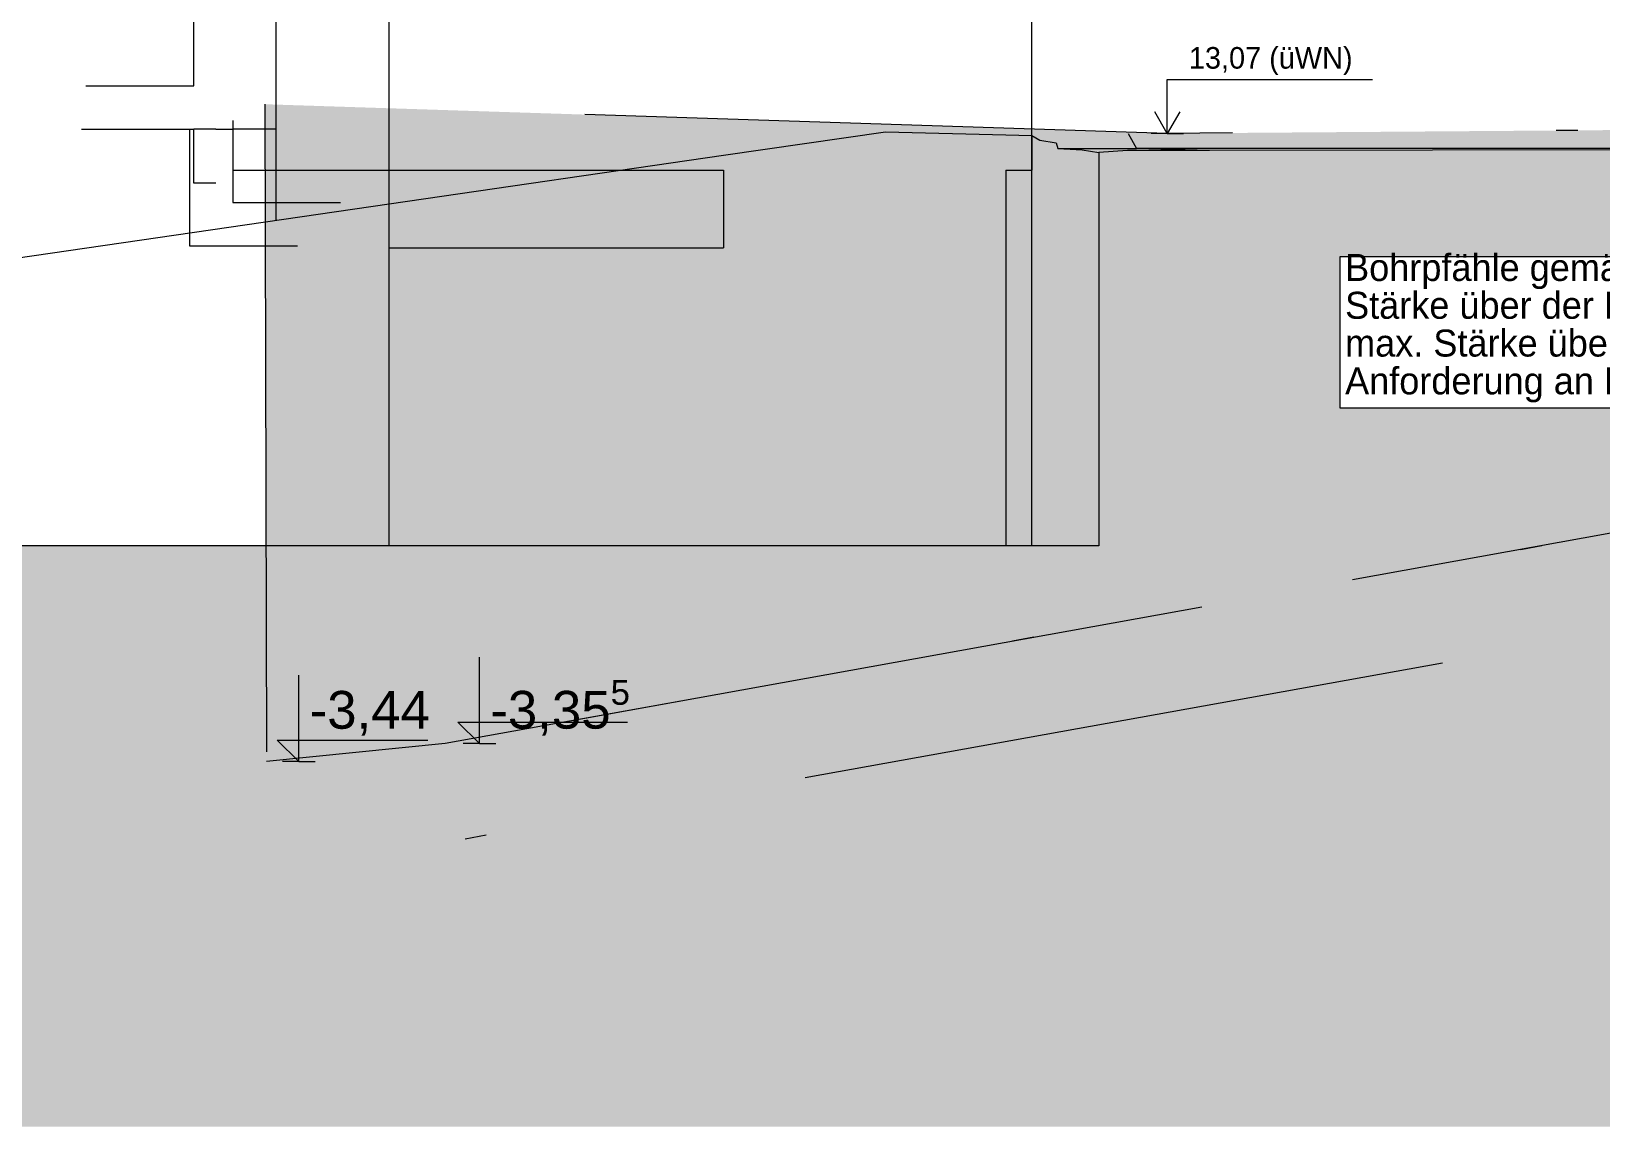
# Model space of a CAD drawing. Header units: metres. Extents: x -14 to 130, y -38 to 4.
# Drawn here: x 104.29 to 111.55, y -37.11 to -32.04 of the extents above; entities that cross this region are included whole.
import ezdxf

# ---------------------------------------------------------------- set-up
doc = ezdxf.new("R2010")
doc.units = ezdxf.units.M
doc.header["$MEASUREMENT"] = 0
doc.set_wipeout_variables(frame=1)
doc.linetypes.add('Schnittlinie', pattern=[0.006, 0.003, -0.0015, 0, -0.0015])
doc.linetypes.add('Wipeout_Contour', pattern=[1, 0, -1])
for name, color, linetype in [('A-Ost_Ansicht Ost PP_2_110 Wand Aussen', 7, 'Continuous'), ('A-Ost_Ansicht Ost PP_2_111 Wand Aussen - Bohrpfahlwand 53', 7, 'Continuous'), ('A-Ost_Ansicht Ost PP_2_111 Wand Aussen - Bohrpfahlwand 80', 7, 'Continuous'), ('A-Ost_Ansicht Ost PP_2_210 Decke', 7, 'Continuous'), ('A-Ost_Ansicht Ost PP_2_710 Gelände', 7, 'Continuous'), ('A-Ost_Ansicht Ost PP_2_716 Aussen Treppe Rampe', 7, 'Continuous'), ('A-Ost_Ansicht Ost PP_2_725 Nachbarbebauung', 7, 'Continuous'), ('A-Ost_Ansicht Ost PP_2_870 Dokumentation allgemein', 7, 'Continuous'), ('A-Ost_Ansicht Ost PP_2_910 Allgemein Bemaßung.x', 7, 'Continuous'), ('A-Ost_Ansicht Ost PP_2_950 Polierplan Bemaßung', 7, 'Continuous')]:
    doc.layers.add(name, color=color, linetype=linetype)
doc.styles.add('ERSTELLTER_STIL_1', font='arial.ttf')
doc.styles.add('ERSTELLTER_STIL_5', font='')
doc.styles.get('ERSTELLTER_STIL_5').set_extended_font_data('Eurostile')

msp = doc.modelspace()

# ---------------------------------------------------------------- hatches: boundary and pattern name
at = {"layer": 'A-Ost_Ansicht Ost PP_2_110 Wand Aussen', "linetype": 'Continuous', "lineweight": 0, "true_color": 0x000000}
for points in [[(105.3876, -31.846), (105.4177, -31.8459), (105.4177, -32.4937), (105.4192, -32.4937), (105.4192, -31.8437), (105.3892, -31.8437), (105.3892, -31.8337), (105.3876, -31.836)], [(105.4192, -32.4937), (105.3492, -32.4937), (105.4174, -32.4941), (105.4174, -32.6837), (105.4192, -32.6837)], [(108.9203, -32.5235), (108.8291, -32.6837), (108.9203, -32.6837)]]:
    msp.add_hatch(color=18, dxfattribs=at).paths.add_polyline_path(points)
at = {"layer": 'A-Ost_Ansicht Ost PP_2_111 Wand Aussen - Bohrpfahlwand 53', "linetype": 'Continuous', "lineweight": 0, "true_color": 0x000000}
msp.add_hatch(color=18, dxfattribs=at).paths.add_polyline_path([(108.7992, -32.7363), (108.7992, -33.0337), (108.9203, -33.0337), (108.9203, -32.6837), (108.7992, -32.6837), (108.8291, -32.6838)])
at = {"layer": 'A-Ost_Ansicht Ost PP_2_111 Wand Aussen - Bohrpfahlwand 80', "linetype": 'Continuous', "lineweight": 0, "true_color": 0x000000}
for points in [[(105.0392, -32.4937), (105.0386, -32.4947), (105.0386, -32.7447), (105.1402, -32.7437), (105.0392, -32.7437)], [(108.9203, -33.0337), (108.7992, -33.0337), (108.7992, -34.4237), (108.9203, -34.4237)]]:
    msp.add_hatch(color=18, dxfattribs=at).paths.add_polyline_path(points)
at = {"layer": 'A-Ost_Ansicht Ost PP_2_710 Gelände', "linetype": 'Continuous', "lineweight": 0, "true_color": 0x2a2a2a}
msp.add_hatch(color=250, dxfattribs=at).paths.add_polyline_path([(126.7142, -32.4621), (126.7121, -32.462), (126.7121, -34.8737), (115.2519, -34.8737), (115.2519, -32.5591), (114.2766, -32.5497), (114.2015, -32.5837), (113.8749, -32.5863), (109.3629, -32.5927), (109.2299, -32.6026), (109.2299, -34.4237), (95.7774, -34.4237), (95.7774, -34.0659), (95.3233, -34.1354), (93.2442, -34.4598), (91.7485, -34.555), (89.6005, -34.6914), (89.6005, -37.1137), (90.9192, -37.1137), (126.7142, -37.1137)])
at = {"layer": 'A-Ost_Ansicht Ost PP_2_710 Gelände', "linetype": 'Continuous', "lineweight": 0, "true_color": 0x000000}
for points in [[(107.492, -32.6837), (108.7992, -32.6837), (108.7992, -32.6387), (108.6269, -32.516), (108.2424, -32.5063), (107.492, -32.6151)], [(108.9572, -32.5445), (108.9203, -32.5235), (108.9203, -34.4237), (109.2299, -34.4237), (109.2299, -32.6026), (109.153, -32.5892), (109.0406, -32.5837), (109.0331, -32.5572)], [(107.8136, -34.4237), (108.7992, -34.4237), (108.7992, -32.7363), (108.7075, -32.8976), (108.2698, -33.6367), (108.2267, -33.7348)]]:
    msp.add_hatch(color=18, dxfattribs=at).paths.add_polyline_path(points)
at = {"layer": 'A-Ost_Ansicht Ost PP_2_870 Dokumentation allgemein', "linetype": 'Continuous', "lineweight": 0, "true_color": 0x3f3f00}
msp.add_hatch(color=48, dxfattribs=at).paths.add_polyline_path([(105.3675, -32.3785), (105.3767, -35.9455), (114.0461, -34.385), (122.1644, -32.9934), (122.1644, -32.9927), (125.7902, -32.7916), (126.8427, -32.7914), (126.8438, -32.3837), (109.5473, -32.5137)])
at = {"layer": 'A-Ost_Ansicht Ost PP_2_950 Polierplan Bemaßung', "linetype": 'Continuous', "lineweight": 0, "true_color": 0x000000}
for points in [[(106.3619, -35.3397), (106.3619, -35.2397), (106.2619, -35.2397)], [(105.5252, -35.4234), (105.5252, -35.3234), (105.4252, -35.3234)]]:
    msp.add_hatch(color=18, dxfattribs=at).paths.add_polyline_path(points)

# ---------------------------------------------------------------- linework, layer by layer
at = {"layer": 'A-Ost_Ansicht Ost PP_2_110 Wand Aussen', "color": 7, "linetype": 'Continuous', "lineweight": 18, "ltscale": 1000}
for p, q in [((105.1402, -32.4937), (105.0392, -32.4937)), ((105.0392, -32.7437), (105.0392, -32.4937)), ((105.2242, -32.4937), (105.2192, -32.4937)), ((105.3492, -32.4937), (105.2242, -32.4937)), ((105.4142, -32.4937), (105.3492, -32.4937)), ((105.4192, -32.4937), (105.4142, -32.4937)), ((105.1402, -32.7437), (105.0392, -32.7437))]:
    msp.add_line(p, q, dxfattribs=at)
at = {"layer": 'A-Ost_Ansicht Ost PP_2_111 Wand Aussen - Bohrpfahlwand 53', "color": 7, "linetype": 'Continuous', "lineweight": 18, "ltscale": 1000}
for p, q in [((105.2192, -32.6837), (105.4192, -32.6837)), ((105.4192, -32.6837), (107.492, -32.6837))]:
    msp.add_line(p, q, dxfattribs=at)
at = {"layer": 'A-Ost_Ansicht Ost PP_2_111 Wand Aussen - Bohrpfahlwand 80', "color": 7, "linetype": 'Continuous', "lineweight": 18, "ltscale": 1000}
for p, q in [((104.7242, -32.4937), (105.0392, -32.4937)), ((105.1402, -32.4937), (105.2192, -32.4937)), ((105.2192, -32.4937), (105.2192, -32.6837))]:
    msp.add_line(p, q, dxfattribs=at)
at = {"layer": 'A-Ost_Ansicht Ost PP_2_210 Decke', "color": 7, "linetype": 'Schnittlinie', "lineweight": 13, "ltscale": 1000, "flags": 128}
for points in [[(105.1164, -26.3959), (105.2192, -26.4987), (105.2192, -32.8337), (105.7175, -32.8337)], [(104.5392, -32.2937), (105.0392, -32.2937), (105.0392, -29.6137), (104.5392, -29.6137)], [(104.5192, -32.4937), (105.0192, -32.4937), (105.0192, -33.0337), (105.5192, -33.0337)], [(113.3571, -34.048), (106.2022, -35.3397), (105.3754, -35.4234)]]:
    msp.add_lwpolyline(points, dxfattribs=at)
at = {"layer": 'A-Ost_Ansicht Ost PP_2_710 Gelände', "color": 7, "linetype": 'Schnittlinie', "lineweight": 13, "ltscale": 1000}
msp.add_line((121.7142, -32.5437), (106.2022, -35.3397), dxfattribs=at)
at = {"layer": 'A-Ost_Ansicht Ost PP_2_710 Gelände', "color": 83, "linetype": 'Continuous', "lineweight": 13, "ltscale": 1000, "true_color": 0x89cd89}
for p, q in [((107.492, -32.6151), (108.2424, -32.5063)), ((108.2424, -32.5063), (108.7992, -32.5204)), ((108.7992, -32.5204), (108.9203, -32.5234)), ((108.9203, -32.5234), (108.9203, -32.6837)), ((108.9203, -32.5235), (108.9572, -32.5445)), ((108.9572, -32.5445), (109.0331, -32.5572)), ((109.0331, -32.5572), (109.0406, -32.5837)), ((109.3659, -32.5137), (109.4043, -32.5837)), ((105.9429, -32.8397), (107.492, -32.6151)), ((109.0406, -32.5837), (109.153, -32.5892)), ((109.0406, -32.5837), (109.4043, -32.5837)), ((109.153, -32.5892), (109.2299, -32.6026)), ((109.7432, -32.5922), (109.4043, -32.5837)), ((114.1858, -32.5837), (109.4043, -32.5837)), ((99.0267, -33.8448), (105.9429, -32.8397))]:
    msp.add_line(p, q, dxfattribs=at)
at = {"layer": 'A-Ost_Ansicht Ost PP_2_710 Gelände', "color": 7, "linetype": 'Continuous', "lineweight": 13, "ltscale": 1000}
for p, q in [((109.2299, -32.6026), (109.2299, -34.4237)), ((109.2299, -34.4237), (95.7774, -34.4237))]:
    msp.add_line(p, q, dxfattribs=at)
at = {"layer": 'A-Ost_Ansicht Ost PP_2_710 Gelände', "color": 7, "linetype": 'Continuous', "lineweight": 13, "ltscale": 1000, "flags": 128}
msp.add_lwpolyline([(115.2519, -32.5591), (114.2766, -32.5497), (114.2015, -32.5837), (113.8749, -32.5863), (109.7432, -32.5922), (109.3629, -32.5927), (109.2299, -32.6026)], dxfattribs=at)
at = {"layer": 'A-Ost_Ansicht Ost PP_2_716 Aussen Treppe Rampe', "color": 7, "linetype": 'Continuous', "lineweight": 18, "ltscale": 1000}
for p, q in [((105.4192, -31.8437), (105.4192, -32.6837)), ((105.4192, -32.6837), (105.4192, -32.9156)), ((107.492, -32.6837), (107.492, -33.0437)), ((105.9429, -33.0437), (107.492, -33.0437))]:
    msp.add_line(p, q, dxfattribs=at)
at = {"layer": 'A-Ost_Ansicht Ost PP_2_725 Nachbarbebauung', "color": 8, "linetype": 'Continuous', "lineweight": 13, "ltscale": 1000}
for p, q in [((108.9203, -32.6837), (108.9203, -31.4954)), ((105.9429, -34.4237), (105.9429, -31.8437)), ((108.7992, -32.6837), (108.7992, -34.4237)), ((108.7992, -32.6837), (108.9203, -32.6837)), ((108.9203, -34.4237), (108.9203, -32.6837))]:
    msp.add_line(p, q, dxfattribs=at)
at = {"layer": 'A-Ost_Ansicht Ost PP_2_870 Dokumentation allgemein', "color": 52, "linetype": 'Schnittlinie', "lineweight": 13, "ltscale": 1000, "true_color": 0xd4d400, "flags": 128}
msp.add_lwpolyline([(105.3675, -32.3785), (105.3767, -35.9455), (114.0461, -34.385), (122.1644, -32.9934), (122.1644, -32.9927), (125.7902, -32.7916), (126.8427, -32.7914), (126.8438, -32.3837), (109.5473, -32.5137)], close=True, dxfattribs=at)
at = {"layer": 'A-Ost_Ansicht Ost PP_2_910 Allgemein Bemaßung.x', "color": 7, "linetype": 'Continuous', "lineweight": 13, "ltscale": 1000}
for p, q in [((109.5473, -32.5137), (109.5473, -32.2637)), ((109.5473, -32.2637), (110.4975, -32.2637)), ((109.5473, -32.5137), (109.4893, -32.4137)), ((109.6053, -32.4137), (109.5473, -32.5137)), ((109.5473, -32.5137), (109.4723, -32.5137)), ((109.5473, -32.5137), (109.6223, -32.5137))]:
    msp.add_line(p, q, dxfattribs=at)
at = {"layer": 'A-Ost_Ansicht Ost PP_2_950 Polierplan Bemaßung', "color": 7, "linetype": 'Continuous', "lineweight": 13, "ltscale": 1000}
for p, q in [((106.3619, -35.3397), (106.3619, -34.9397)), ((105.5252, -35.4234), (105.5252, -35.0234)), ((106.3619, -35.3397), (106.2619, -35.2397)), ((106.2619, -35.2397), (106.3619, -35.2397)), ((106.3619, -35.2397), (107.047, -35.2397)), ((105.5252, -35.4234), (105.4252, -35.3234)), ((105.4252, -35.3234), (105.5252, -35.3234)), ((105.5252, -35.3234), (106.1222, -35.3234)), ((106.3619, -35.3397), (106.2869, -35.3397)), ((106.3619, -35.3397), (106.4369, -35.3397)), ((105.5252, -35.4234), (105.4502, -35.4234)), ((105.5252, -35.4234), (105.6002, -35.4234))]:
    msp.add_line(p, q, dxfattribs=at)

# ---------------------------------------------------------------- texts
at = {"layer": 'A-Ost_Ansicht Ost PP_2_910 Allgemein Bemaßung.x', "color": 7, "linetype": 'Continuous', "lineweight": 13, "insert": (109.6473, -32.2437), "char_height": 0.1, "width": 0.850123, "attachment_point": 7, "style": 'ERSTELLTER_STIL_5'}
msp.add_mtext('\\A1;{\\pql;\\fEurostile|b0|i0|c0|p0;\\W1.000000;13,07 (üWN)}', dxfattribs=at)
at = {"layer": 'A-Ost_Ansicht Ost PP_2_950 Polierplan Bemaßung', "color": 7, "linetype": 'Continuous', "lineweight": 13, "insert": (105.5752, -35.3034), "char_height": 0.175, "width": 0.547032, "attachment_point": 7, "style": 'ERSTELLTER_STIL_1'}
msp.add_mtext('\\A1;{\\pql;\\fArial|b0|i0|c0|p0;\\W1.000000;-3,44}', dxfattribs=at)
at = {"layer": 'A-Ost_Ansicht Ost PP_2_950 Polierplan Bemaßung', "color": 7, "linetype": 'Continuous', "lineweight": 13, "insert": (106.4119, -35.3216), "char_height": 0.175, "attachment_point": 7, "style": 'ERSTELLTER_STIL_1'}
msp.add_mtext('\\A1;{\\pql;\\fArial|b0|i0|c0|p0;\\W1.000000;-3,35\\fArial|b0|i0|c0|p0;\\W1.000000;\\A1{\\H.66x;\\S5^  ;}}', dxfattribs=at)

# ---------------------------------------------------------------- next in the draw order: wipeouts: each hides what was drawn before it
at = {"color": 254, "linetype": 'Wipeout_Contour', "lineweight": 0, "ltscale": 467.158657}
msp.add_wipeout([(110.3457, -33.7848), (113.4475, -33.7848), (113.4475, -33.0848), (110.3457, -33.0848)], dxfattribs=at).dxf.layer = 'A-Ost_Ansicht Ost PP_2_870 Dokumentation allgemein'

# ---------------------------------------------------------------- next in the draw order: linework, layer by layer
at = {"layer": 'A-Ost_Ansicht Ost PP_2_870 Dokumentation allgemein', "color": 52, "linetype": 'Continuous', "lineweight": 13, "ltscale": 1000, "true_color": 0xd4d400, "flags": 128}
msp.add_lwpolyline([(110.3457, -33.7848), (113.4475, -33.7848), (113.4475, -33.0848), (110.3457, -33.0848)], close=True, dxfattribs=at)

# ---------------------------------------------------------------- next in the draw order: texts
at = {"layer": 'A-Ost_Ansicht Ost PP_2_870 Dokumentation allgemein', "color": 7, "linetype": 'Continuous', "lineweight": 13, "char_height": 0.125, "attachment_point": 7, "style": 'ERSTELLTER_STIL_5'}
for s, insert, width in [('\\A1;{\\pql;\\fEurostile|b0|i0|c0|p0;\\W1.000000;Bohrpfähle gemäß Baugrubenkonzept,}', (110.3707, -33.2348), 2.970612), ('\\A1;{\\pql;\\fEurostile|b0|i0|c0|p0;\\W1.000000;Stärke über der Rampe abschremmen,}', (110.3707, -33.4098), 3.04835), ('\\A1;{\\pql;\\fEurostile|b0|i0|c0|p0;\\W1.000000;max. Stärke über Rampe mit VS 53cm,}', (110.3707, -33.5848), 3.051825), ('\\A1;{\\pql;\\fEurostile|b0|i0|c0|p0;\\W1.000000;Anforderung an Dichtheit gemäß BAB.}', (110.3707, -33.7598), 2.97465)]:
    msp.add_mtext(s, dxfattribs=dict(at, insert=insert, width=width))

doc.saveas('drawing.dxf')
